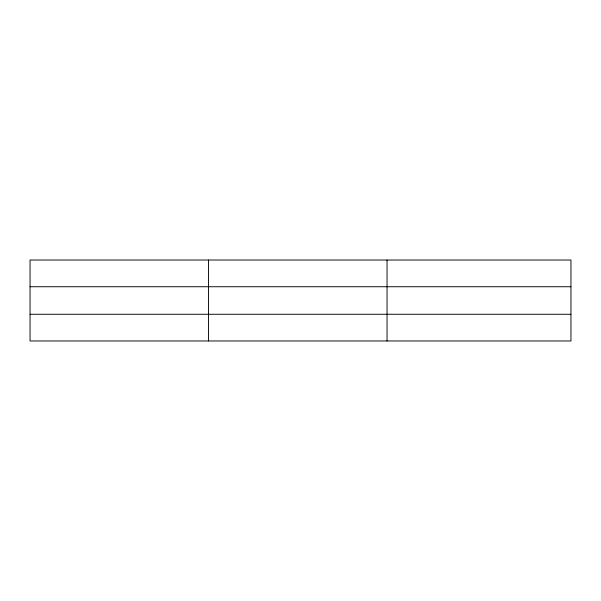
<?xml version="1.0" encoding="UTF-8"?>
<svg xmlns="http://www.w3.org/2000/svg" width="601" height="601" viewBox="0 0 601 601"><rect width="100%" height="100%" fill="white"/><g stroke="black" fill="none" stroke-linecap="round" stroke-linejoin="round"><path stroke-width="0.9" d="M208.547 260.023L208.547 340.977M387.044 260.023L387.044 340.977M570.95 314.263L570.95 340.977L30.05 340.977L30.05 260.023L570.95 260.023L570.95 314.263L30.05 314.263M30.05 286.737L570.95 286.737"/></g></svg>
